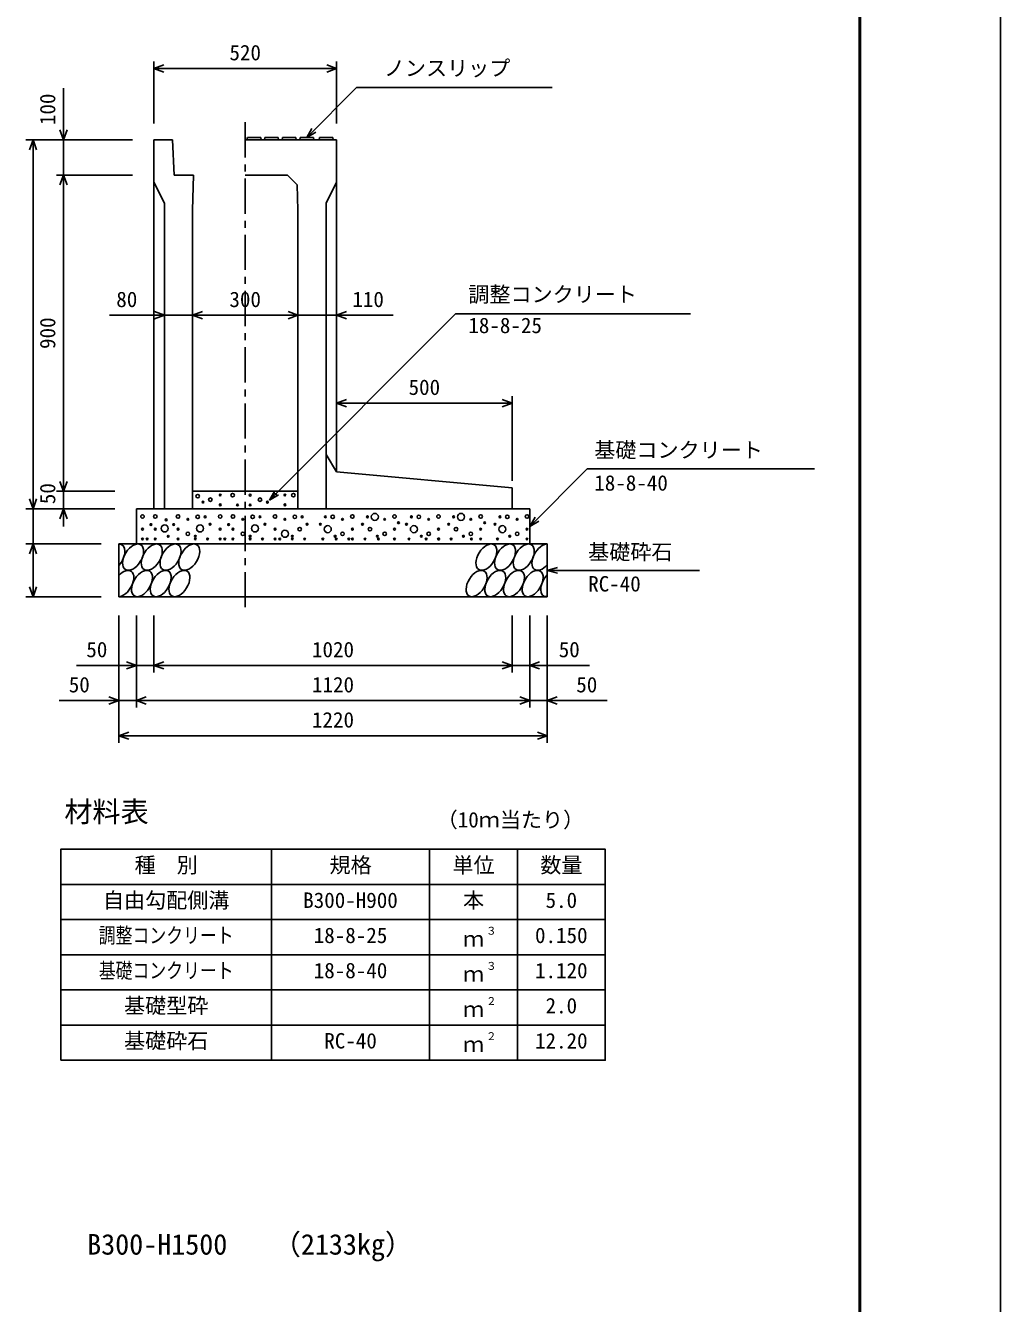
# Model space of a CAD drawing. Units: millimetres, scale not verified. Extents: x -16800 to 16800, y -5940 to 5940.
# Drawn here: x 14025 to 16800, y 399 to 4036 of the extents above; entities that cross this region are included whole.
import ezdxf
from ezdxf.enums import TextEntityAlignment as Align

# ---------------------------------------------------------------- set-up
doc = ezdxf.new("R2010")
doc.units = ezdxf.units.MM
doc.header["$LTSCALE"] = 20
doc.linetypes.add('CHAIN1', pattern=[8, 5, -1, 1, -1])
for name, color, linetype, lineweight in [('0-0_DIM', 7, 'Continuous', 25), ('0-1_Defpoints', 5, 'Continuous', 25), ('0-2_HATCH', 6, 'Continuous', 25), ('0-3_HYO', 3, 'Continuous', 25), ('0-4_HYO2', 4, 'Continuous', 25), ('0-5_OUTLINE', 3, 'Continuous', 25), ('0-6_TXT', 7, 'Continuous', 25), ('0-7_WAKU', 3, 'Continuous', 25)]:
    doc.layers.add(name, color=color, linetype=linetype, lineweight=lineweight)
doc.styles.add('ＭＳ ゴシック', font='')
doc.styles.get('ＭＳ ゴシック').set_extended_font_data('MS Gothic')

msp = doc.modelspace()

# ---------------------------------------------------------------- linework, layer by layer
at = {"layer": '0-0_DIM'}
for p, q in [((14390, 3933.85), (14390, 3757.11)), ((14910, 3933.85), (14910, 3757.11)), ((14910, 3913.85), (14390, 3913.85)), ((14132.46, 3857.8), (14132.46, 3710.64)), ((14825, 3717.14), (14967.21, 3859.36)), ((15524.1, 3859.36), (14967.21, 3859.36)), ((14025.8, 3710.64), (14329.13, 3710.64)), ((14045.8, 3710.64), (14045.8, 2660.64)), ((14132.46, 3610.64), (14132.46, 3710.64)), ((14825, 3717.14), (14840, 3743.13)), ((14825, 3717.14), (14850.98, 3732.14)), ((14112.46, 3610.64), (14329.13, 3610.64)), ((14132.46, 2710.64), (14132.46, 3610.64)), ((14420, 3211.59), (14263.82, 3211.59)), ((14420, 3211.59), (14500, 3211.59)), ((14500, 3211.59), (14800, 3211.59)), ((14718.79, 2685.64), (15248.44, 3215.29)), ((14910, 3211.59), (14800, 3211.59)), ((14910, 3211.59), (15070.77, 3211.59)), ((15248.44, 3215.29), (15917.64, 3215.29)), ((14910, 2961.59), (15410, 2961.59)), ((15410, 2981.59), (15410, 2740.64)), ((15623.65, 2774.3), (15460, 2610.64)), ((15623.65, 2774.3), (16270.53, 2774.3)), ((14112.46, 2710.64), (14279.13, 2710.64)), ((14132.46, 2710.64), (14132.46, 2660.64)), ((14718.79, 2685.64), (14733.79, 2711.63)), ((14718.79, 2685.64), (14744.78, 2700.64)), ((14025.8, 2660.64), (14279.13, 2660.64)), ((14045.8, 2560.64), (14045.8, 2660.64)), ((14132.46, 2610.64), (14132.46, 2660.64)), ((15460, 2610.64), (15475, 2636.63)), ((15460, 2610.64), (15485.98, 2625.65)), ((14025.8, 2560.64), (14240, 2560.64)), ((14045.8, 2560.64), (14045.8, 2410.64)), ((15510, 2485.64), (15538.98, 2493.41)), ((15510, 2485.64), (15943.31, 2485.64)), ((15510, 2485.64), (15538.98, 2477.88)), ((14025.8, 2410.64), (14240, 2410.64)), ((14290, 1995.13), (14290, 2357.48)), ((14340, 2095.13), (14340, 2357.48)), ((14390, 2195.13), (14390, 2357.48)), ((15410, 2195.13), (15410, 2357.48)), ((15460, 2095.13), (15460, 2357.48)), ((15510, 1995.13), (15510, 2357.48)), ((14170, 2215.13), (14390, 2215.13)), ((14390, 2215.13), (15410, 2215.13)), ((15630, 2215.13), (15410, 2215.13)), ((14120, 2115.13), (14340, 2115.13)), ((14340, 2115.13), (15460, 2115.13)), ((15680, 2115.13), (15460, 2115.13)), ((14290, 2015.13), (15510, 2015.13))]:
    msp.add_line(p, q, dxfattribs=at)
at = {"layer": '0-0_DIM', "linetype": 'CHAIN1'}
msp.add_line((14650, 3760.64), (14650, 2360.64), dxfattribs=at)
at = {"layer": '0-0_DIM'}
for points in [[(14418.23, 3903.59), (14390.04, 3913.85), (14418.23, 3924.12)], [(14881.85, 3924.12), (14910.04, 3913.85), (14881.85, 3903.59)], [(14056.06, 3682.45), (14045.8, 3710.64), (14035.54, 3682.45)], [(14142.72, 3738.84), (14132.46, 3710.64), (14122.2, 3738.84)], [(14142.72, 3582.45), (14132.46, 3610.64), (14122.2, 3582.45)], [(14391.81, 3201.33), (14420, 3211.59), (14391.81, 3221.85)], [(14528.19, 3201.33), (14500, 3211.59), (14528.19, 3221.85)], [(14771.81, 3221.85), (14800, 3211.59), (14771.81, 3201.33)], [(14938.19, 3221.85), (14910, 3211.59), (14938.19, 3201.33)], [(14938.19, 2951.33), (14910, 2961.59), (14938.19, 2971.85)], [(15381.81, 2951.33), (15410, 2961.59), (15381.81, 2971.85)], [(14142.72, 2738.84), (14132.46, 2710.64), (14122.2, 2738.84)], [(14056.06, 2688.84), (14045.8, 2660.64), (14035.54, 2688.84)], [(14142.72, 2632.45), (14132.46, 2660.64), (14122.2, 2632.45)], [(14056.06, 2532.45), (14045.8, 2560.64), (14035.54, 2532.45)], [(14056.06, 2438.84), (14045.8, 2410.64), (14035.54, 2438.84)], [(14311.81, 2225.39), (14340, 2215.13), (14311.81, 2204.87)], [(14418.19, 2204.87), (14390, 2215.13), (14418.19, 2225.39)], [(15381.81, 2225.39), (15410, 2215.13), (15381.81, 2204.87)], [(15488.19, 2225.39), (15460, 2215.13), (15488.19, 2204.87)], [(14261.81, 2125.39), (14290, 2115.13), (14261.81, 2104.87)], [(14368.19, 2104.87), (14340, 2115.13), (14368.19, 2125.39)], [(15431.81, 2125.39), (15460, 2115.13), (15431.81, 2104.87)], [(15538.19, 2125.39), (15510, 2115.13), (15538.19, 2104.87)], [(14318.19, 2004.87), (14290, 2015.13), (14318.19, 2025.39)], [(15481.81, 2025.39), (15510, 2015.13), (15481.81, 2004.87)]]:
    msp.add_lwpolyline(points, dxfattribs=at)
at = {"layer": '0-1_Defpoints'}
msp.add_lwpolyline([(0, -5940), (16800, -5940), (16800, 5940), (0, 5940)], close=True, dxfattribs=at)
at = {"layer": '0-2_HATCH'}
for p, q in [((14655, 3710.64), (14656, 3717.14)), ((14694, 3717.14), (14656, 3717.14)), ((14695, 3710.64), (14694, 3717.14)), ((14705, 3710.64), (14706, 3717.14)), ((14744, 3717.14), (14706, 3717.14)), ((14745, 3710.64), (14744, 3717.14)), ((14755, 3710.64), (14756, 3717.14)), ((14794, 3717.14), (14756, 3717.14)), ((14795, 3710.64), (14794, 3717.14)), ((14805, 3710.64), (14806, 3717.14)), ((14844, 3717.14), (14806, 3717.14)), ((14845, 3710.64), (14844, 3717.14)), ((14860, 3710.64), (14861, 3717.14)), ((14899, 3717.14), (14861, 3717.14)), ((14900, 3710.64), (14899, 3717.14))]:
    msp.add_line(p, q, dxfattribs=at)
for centre, radius in [((14514.67, 2696.52), 5), ((14550.86, 2686.82), 5), ((14578.9, 2699.96), 2.5), ((14614.06, 2699.67), 5), ((14663.96, 2699.67), 2.5), ((14692, 2686.54), 5), ((14734.06, 2699.67), 5), ((14762.91, 2699.96), 2.5), ((14786.92, 2699.67), 5), ((14529.83, 2679.82), 2.5), ((14578.9, 2671.94), 2.5), ((14628.08, 2671.66), 2.5), ((14663.96, 2671.66), 2.5), ((14713.03, 2679.54), 2.5), ((14762.91, 2671.94), 2.5), ((14357.59, 2638.7), 5), ((14381.41, 2615.9), 2.5), ((14393.83, 2638.7), 5), ((14424.91, 2629.46), 2.5), ((14446.31, 2615.9), 2.5), ((14458.72, 2638.7), 5), ((14486.76, 2630.82), 2.5), ((14514.8, 2637.82), 5), ((14535.83, 2637.82), 2.5), ((14549.85, 2616.81), 2.5), ((14578.72, 2638.7), 5), ((14602.55, 2615.9), 2.5), ((14614.97, 2638.7), 5), ((14643.01, 2630.82), 2.5), ((14671.04, 2637.82), 5), ((14692.07, 2637.82), 2.5), ((14706.09, 2616.81), 2.5), ((14734.97, 2638.7), 5), ((14763.01, 2630.82), 2.5), ((14791.04, 2637.82), 5), ((14812.07, 2637.82), 2.5), ((14826.09, 2616.81), 2.5), ((14863.91, 2616.81), 2.5), ((14877.93, 2637.82), 2.5), ((14898.96, 2637.82), 5), ((14926.99, 2630.82), 2.5), ((14955.03, 2638.7), 5), ((14983.91, 2616.81), 2.5), ((14997.93, 2637.82), 2.5), ((15018.96, 2637.82), 10), ((15046.99, 2630.82), 2.5), ((15075.03, 2638.7), 5), ((15086.37, 2621.13), 2.5), ((15109.13, 2616.81), 2.5), ((15123.15, 2637.82), 2.5), ((15144.18, 2637.82), 5), ((15172.22, 2630.82), 2.5), ((15200.26, 2638.7), 5), ((15229.13, 2616.81), 2.5), ((15243.15, 2637.82), 2.5), ((15264.18, 2637.82), 10), ((15292.22, 2630.82), 2.5), ((15320.26, 2638.7), 5), ((15331.6, 2621.13), 2.5), ((15361.06, 2616.81), 2.5), ((15375.08, 2637.82), 2.5), ((15396.11, 2637.82), 5), ((15424.14, 2630.82), 2.5), ((15452.18, 2638.7), 5), ((14357.59, 2602.81), 2.5), ((14393.83, 2602.81), 2.5), ((14420.88, 2604.81), 10), ((14430.88, 2582.3), 2.5), ((14458.72, 2602.81), 2.5), ((14486.76, 2589.67), 5), ((14507.79, 2582.67), 2.5), ((14521.34, 2604.81), 10), ((14578.72, 2602.81), 2.5), ((14614.97, 2602.81), 2.5), ((14643.01, 2589.67), 5), ((14664.03, 2582.67), 2.5), ((14677.58, 2604.81), 10), ((14734.97, 2602.81), 2.5), ((14763.01, 2589.67), 10), ((14784.03, 2582.67), 2.5), ((14805.06, 2602.81), 5), ((14884.94, 2602.81), 10), ((14905.97, 2582.67), 2.5), ((14926.99, 2589.67), 5), ((14955.03, 2602.81), 2.5), ((15004.94, 2602.81), 5), ((15025.97, 2582.67), 2.5), ((15046.99, 2589.67), 5), ((15075.03, 2602.81), 2.5), ((15130.16, 2602.81), 10), ((15151.19, 2582.67), 2.5), ((15172.22, 2589.67), 5), ((15200.26, 2602.81), 2.5), ((15250.16, 2602.81), 5), ((15271.19, 2582.67), 2.5), ((15292.22, 2589.67), 5), ((15320.26, 2602.81), 2.5), ((15382.09, 2602.81), 10), ((15403.11, 2582.67), 2.5), ((15424.14, 2589.67), 5), ((15452.18, 2602.81), 2.5), ((14357.59, 2574.79), 2.5), ((14370.8, 2574.79), 2.5), ((14393.83, 2574.79), 2.5), ((14458.72, 2574.79), 2.5), ((14507.82, 2574.79), 2.5), ((14542.84, 2574.79), 2.5), ((14578.72, 2574.79), 2.5), ((14591.93, 2574.79), 2.5), ((14614.97, 2574.79), 2.5), ((14664.06, 2574.79), 2.5), ((14699.08, 2574.79), 2.5), ((14734.97, 2574.79), 2.5), ((14748.18, 2574.79), 2.5), ((14784.06, 2574.79), 2.5), ((14819.08, 2574.79), 2.5), ((14870.92, 2574.79), 2.5), ((14909.08, 2574.79), 2.5), ((14944.97, 2574.79), 2.5), ((14955.03, 2574.79), 2.5), ((14990.92, 2574.79), 2.5), ((15029.08, 2574.79), 2.5), ((15075.03, 2574.79), 2.5), ((15116.14, 2574.79), 2.5), ((15165.03, 2574.79), 2.5), ((15200.26, 2574.79), 2.5), ((15200.92, 2574.79), 2.5), ((15236.14, 2574.79), 2.5), ((15293.98, 2574.79), 2.5), ((15320.26, 2574.79), 2.5), ((15368.07, 2574.79), 2.5), ((15452.18, 2574.79), 2.5)]:
    msp.add_circle(centre, radius, dxfattribs=at)
for centre, start_param, end_param in [((14277.64, 2523.14), 4.385593, 6.6745444), ((15496.14, 2523.14), 0.3357715, 4.4411806), ((14302.96, 2448.14), 3.5111464, 7.548991), ((15521.46, 2448.14), 1.2110787, 3.5658734)]:
    msp.add_ellipse(centre, major_axis=(21.81, 35.31), ratio=0.5792, start_param=start_param, end_param=end_param, dxfattribs=at)
for centre in [(14330.84, 2523.14), (14384.05, 2523.14), (14437.26, 2523.14), (14490.47, 2523.14), (15336.51, 2523.14), (15389.72, 2523.14), (15442.93, 2523.14), (14356.16, 2448.14), (14409.37, 2448.14), (14462.58, 2448.14), (15308.63, 2448.14), (15361.84, 2448.14), (15415.04, 2448.14), (15468.25, 2448.14)]:
    msp.add_ellipse(centre, major_axis=(21.81, 35.31), ratio=0.5792, dxfattribs=at)
at = {"layer": '0-3_HYO'}
for p, q in [((14725, 1691.68), (14725, 1091.68)), ((15175, 1691.68), (15175, 1091.68)), ((15425, 1691.68), (15425, 1091.68)), ((14125, 1591.68), (15675, 1591.68))]:
    msp.add_line(p, q, dxfattribs=at)
msp.add_lwpolyline([(14125, 1091.68), (15675, 1091.68), (15675, 1691.68), (14125, 1691.68)], close=True, dxfattribs=at)
at = {"layer": '0-4_HYO2'}
for p, q in [((14125, 1491.68), (15675, 1491.68)), ((14125, 1391.68), (15675, 1391.68)), ((14125, 1291.68), (15675, 1291.68)), ((14125, 1191.68), (15675, 1191.68))]:
    msp.add_line(p, q, dxfattribs=at)
at = {"layer": '0-5_OUTLINE'}
for p, q in [((14390, 3710.64), (14390, 2660.64)), ((14442.5, 3710.64), (14390, 3710.64)), ((14442.5, 3710.64), (14447.5, 3610.64)), ((14910, 3710.64), (14650, 3710.64)), ((14910, 3710.64), (14910, 2765.64)), ((14447.5, 3610.64), (14502.5, 3610.64)), ((14650, 3610.64), (14770, 3610.64)), ((14770, 3610.64), (14798.21, 3582.44)), ((14390, 3590.64), (14420, 3530.64)), ((14800, 3510.64), (14798.21, 3582.44)), ((14910, 3590.64), (14880, 3530.64)), ((14420, 3530.64), (14420, 2660.64)), ((14880, 3530.64), (14880, 2660.64)), ((14800, 3510.64), (14800, 2660.64)), ((14880, 2815.64), (14910, 2765.64)), ((14910, 2765.64), (15410, 2720.64)), ((14500, 2710.64), (14800, 2710.64)), ((15410, 2720.64), (15410, 2660.64)), ((14340, 2660.64), (14340, 2560.64)), ((14340, 2660.64), (15460, 2660.64)), ((14390, 2660.64), (14500, 2660.64)), ((14800, 2660.64), (15410, 2660.64)), ((15460, 2660.64), (15460, 2560.64)), ((14290, 2560.64), (14290, 2410.64)), ((14290, 2560.64), (15510, 2560.64)), ((15510, 2560.64), (15510, 2410.64)), ((14290, 2410.64), (15510, 2410.64))]:
    msp.add_line(p, q, dxfattribs=at)
msp.add_lwpolyline([(14502.5, 3610.64), (14500, 3510.64), (14500, 2660.64)], dxfattribs=at)
at = {"layer": '0-7_WAKU', "lineweight": 50}
msp.add_lwpolyline([(400, -5540), (16400, -5540), (16400, 5540), (400, 5540)], close=True, dxfattribs=at)

# ---------------------------------------------------------------- texts
at = {"layer": '0-0_DIM', "style": 'ＭＳ ゴシック'}
for s, p in [('520', (14605, 3923.85)), ('ノンスリップ', (15044.52, 3879.54)), ('80', (14282.85, 3221.59)), ('300', (14604.92, 3221.59)), ('110', (14954.92, 3221.59)), ('調整コンクリート', (15285.15, 3235.8)), ('18-8-25', (15285.15, 3147.52)), ('500', (15115, 2971.59)), ('基礎コンクリート', (15643.65, 2793.03)), ('18-8-40', (15643.65, 2699.22)), ('基礎砕石', (15626.32, 2502.82)), ('RC-40', (15626.32, 2412.13)), ('50', (14197.56, 2225.13)), ('1020', (14840, 2225.13)), ('50', (15542.44, 2225.13)), ('50', (14147.56, 2125.13)), ('1120', (14840, 2125.13)), ('50', (15592.44, 2125.13)), ('1220', (14840, 2025.13))]:
    msp.add_text(s, height=43.99, dxfattribs=at).set_placement(p, align=Align.BOTTOM_LEFT)
for s, p in [('100', (14122.46, 3752.73)), ('900', (14122.46, 3115.64)), ('50', (14122.46, 2673.97))]:
    msp.add_text(s, height=43.99, rotation=90, dxfattribs=at).set_placement(p, align=Align.BOTTOM_LEFT)
at = {"layer": '0-6_TXT', "style": 'ＭＳ ゴシック'}
for s, height, p in [('材料表', 58.65, (14135, 1751.68)), ('（10ｍ当たり）', 43.99, (15195, 1740.68)), ('種\u3000別', 43.99, (14335, 1611.68)), ('規格', 43.99, (14890, 1611.68)), ('単位', 43.99, (15240, 1611.68)), ('数量', 43.99, (15490, 1611.68)), ('自由勾配側溝', 43.99, (14245, 1511.68)), ('B300-H900', 43.99, (14815, 1511.68)), ('本', 43.99, (15270, 1511.68)), ('5.0', 43.99, (15505, 1511.68)), ('18-8-25', 43.99, (14845, 1411.68)), ('３', 21.99, (15335.54, 1442.05)), ('0.150', 43.99, (15475, 1411.68)), ('ｍ', 43.99, (15270, 1401.68)), ('18-8-40', 43.99, (14845, 1311.68)), ('ｍ', 43.99, (15270, 1301.68)), ('３', 21.99, (15335.54, 1342.05)), ('1.120', 43.99, (15475, 1311.68)), ('基礎型砕', 43.99, (14305, 1211.68)), ('ｍ', 43.99, (15270, 1201.68)), ('２', 21.99, (15335.54, 1242.05)), ('2.0', 43.99, (15505, 1211.68)), ('基礎砕石', 43.99, (14305, 1111.68)), ('RC-40', 43.99, (14875, 1111.68)), ('２', 21.99, (15335.54, 1142.05)), ('12.20', 43.99, (15475, 1111.68)), ('ｍ', 43.99, (15270, 1101.68)), ('B300-H1500', 58.65, (14200, 520.65)), ('（2133kg）', 58.65, (14728.37, 520.65))]:
    msp.add_text(s, height=height, dxfattribs=at).set_placement(p, align=Align.BOTTOM_LEFT)
at = {"layer": '0-6_TXT', "style": 'ＭＳ ゴシック', "width": 0.8}
for s, p in [('調整コンクリート', (14233, 1411.68)), ('基礎コンクリート', (14233, 1311.68))]:
    msp.add_text(s, height=43.99, dxfattribs=at).set_placement(p, align=Align.BOTTOM_LEFT)

doc.saveas('drawing.dxf')
